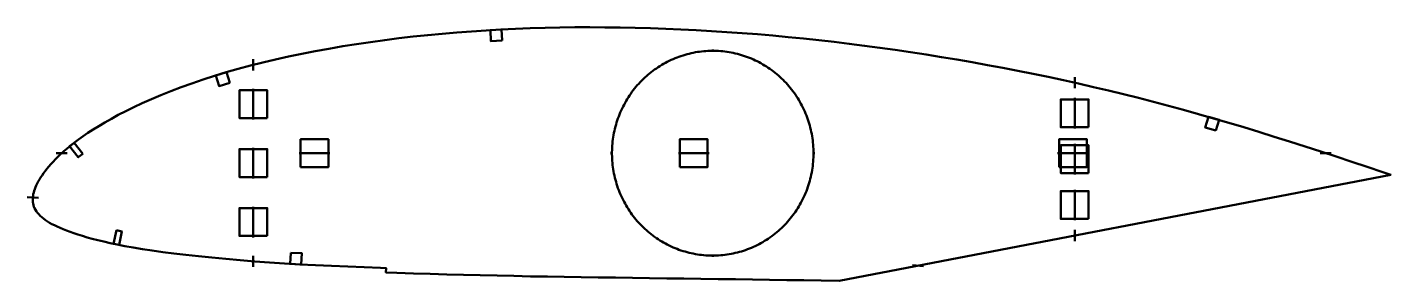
# Model space of a CAD drawing. Header units: metres. Extents: x -2 to 487, y 54 to 145.
import ezdxf

# ---------------------------------------------------------------- set-up
doc = ezdxf.new("R2010")
doc.units = ezdxf.units.M
doc.layers.add('Layer', color=1, linetype='Continuous', lineweight=50)

msp = doc.modelspace()

# ---------------------------------------------------------------- linework, layer by layer
at = {"layer": 'Layer'}
for p, q in [((243.75, 136.78), (243.75, 137.28)), ((78.75, 129.73), (78.75, 133.73)), ((78.75, 123.12), (78.75, 112.12)), ((373.75, 123.3), (373.75, 127.3)), ((373.75, 119.83), (373.75, 108.83)), ((373.75, 103.36), (373.75, 92.36)), ((11.94, 100), (7.94, 100)), ((78.75, 101.95), (78.75, 90.95)), ((106.23, 100), (95.23, 100)), ((207.56, 100), (207.06, 100)), ((242.42, 100), (231.42, 100)), ((279.94, 100), (280.44, 100)), ((378.61, 100), (367.61, 100)), ((461.9, 100), (465.9, 100)), ((1.56, 83.94), (-2.43, 84.25)), ((373.75, 86.9), (373.75, 75.9)), ((78.75, 80.78), (78.75, 69.78)), ((373.75, 72.43), (373.75, 68.43)), ((78.75, 63.16), (78.75, 59.16)), ((243.75, 63.22), (243.75, 62.72)), ((315.47, 59.78), (319.46, 59.48))]:
    msp.add_line(p, q, dxfattribs=at)
for points in [[(487.24, 92.2), (487.24, 92.2), (484.42, 93.17), (478.83, 95.06), (473.25, 96.93), (467.67, 98.77), (462.09, 100.59), (456.51, 102.39), (450.94, 104.17), (445.42, 105.92), (439.93, 107.63), (434.48, 109.3), (429.05, 110.93), (423.64, 112.51), (418.23, 114.06), (412.84, 115.56), (407.45, 117.03), (402.07, 118.46), (396.69, 119.84), (391.31, 121.19), (385.91, 122.5), (380.51, 123.77), (375.1, 125), (369.67, 126.2), (364.24, 127.37), (358.8, 128.5), (353.35, 129.59), (347.88, 130.64), (342.39, 131.66), (336.89, 132.65), (331.38, 133.6), (325.87, 134.53), (320.35, 135.42), (314.83, 136.27), (309.32, 137.09), (303.81, 137.86), (298.3, 138.61), (292.8, 139.31), (287.3, 139.97), (281.8, 140.6), (276.31, 141.18), (270.81, 141.73), (265.32, 142.24), (259.83, 142.71), (254.34, 143.13), (248.84, 143.52), (243.34, 143.87), (237.85, 144.18), (232.35, 144.45), (226.87, 144.68), (221.39, 144.87), (215.92, 145.02), (210.46, 145.13), (205.01, 145.2), (199.58, 145.23), (194.19, 145.22), (188.84, 145.17), (183.52, 145.06), (178.21, 144.9), (172.91, 144.68), (167.61, 144.42), (162.33, 144.12), (157.06, 143.76), (151.81, 143.36), (146.58, 142.91), (141.37, 142.41), (136.2, 141.87), (131.06, 141.27), (125.95, 140.63), (120.88, 139.93), (115.85, 139.19), (110.87, 138.39), (105.92, 137.53), (101.01, 136.63), (96.16, 135.68), (91.4, 134.7), (86.74, 133.67), (82.17, 132.6), (77.69, 131.47), (73.31, 130.28), (69.01, 129.05), (64.81, 127.76), (60.71, 126.44), (56.72, 125.07), (52.86, 123.68), (49.13, 122.25), (45.55, 120.81), (42.13, 119.38), (38.89, 117.95), (35.83, 116.53), (32.96, 115.13), (30.27, 113.75), (27.76, 112.39), (25.42, 111.06), (23.24, 109.77), (21.22, 108.51), (19.35, 107.3), (17.62, 106.13), (16.02, 104.98), (14.55, 103.87), (13.18, 102.79), (11.91, 101.74), (10.74, 100.72), (9.65, 99.73), (8.64, 98.78), (7.71, 97.85), (6.84, 96.95), (6.05, 96.07), (5.3, 95.22), (4.62, 94.38), (3.99, 93.57), (3.4, 92.78), (2.86, 92), (2.36, 91.24), (1.91, 90.53), (1.51, 89.83), (1.14, 89.11), (0.8, 88.41), (0.51, 87.76), (0.26, 87.13), (0.05, 86.49), (-0.12, 85.85), (-0.26, 85.24), (-0.37, 84.65), (-0.44, 84.05), (-0.48, 83.52), (-0.48, 82.98), (-0.44, 82.44), (-0.35, 81.88), (-0.21, 81.32), (-0.02, 80.77), (0.22, 80.21), (0.51, 79.67), (0.85, 79.12), (1.25, 78.59), (1.71, 78.05), (2.22, 77.52), (2.79, 77), (3.4, 76.5), (4.06, 76), (4.79, 75.51), (5.57, 75.04), (6.42, 74.57), (7.34, 74.1), (8.32, 73.63), (9.37, 73.16), (10.49, 72.69), (11.68, 72.21), (12.96, 71.73), (14.32, 71.25), (15.78, 70.76), (17.36, 70.27), (19.07, 69.78), (20.91, 69.28), (22.91, 68.76), (25.06, 68.23), (27.39, 67.7), (29.91, 67.17), (32.66, 66.64), (35.65, 66.11), (38.9, 65.58), (42.42, 65.04), (46.2, 64.5), (50.25, 63.98), (54.55, 63.46), (59.11, 62.97), (63.9, 62.48), (68.89, 62.01), (74.01, 61.55), (79.24, 61.12), (84.55, 60.73), (89.97, 60.39), (95.5, 60.07), (101.14, 59.78), (106.86, 59.51), (112.65, 59.25), (118.52, 59.02), (124.44, 58.79), (126.43, 58.71), (126.37, 57.21), (130.34, 57.07), (136.3, 56.85), (142.25, 56.66), (148.22, 56.48), (154.22, 56.33), (160.25, 56.18), (166.29, 56.03), (172.32, 55.9), (178.35, 55.77), (184.39, 55.67), (190.45, 55.58), (196.55, 55.5), (202.65, 55.41), (208.78, 55.31), (214.9, 55.22), (221.05, 55.14), (227.21, 55.05), (233.37, 54.97), (239.53, 54.89), (245.7, 54.8), (251.87, 54.7), (258.03, 54.62), (264.18, 54.53), (270.35, 54.45), (276.51, 54.37), (282.68, 54.29), (289.12, 54.19), (487.24, 92.2)], [(279.94, 100), (279.93, 100.77), (279.91, 101.55), (279.87, 102.32), (279.81, 103.09), (279.74, 103.86), (279.65, 104.62), (279.55, 105.39), (279.43, 106.15), (279.29, 106.91), (279.14, 107.67), (278.98, 108.43), (278.79, 109.18), (278.6, 109.92), (278.38, 110.66), (278.16, 111.4), (277.91, 112.13), (277.65, 112.86), (277.38, 113.58), (277.09, 114.3), (276.79, 115.01), (276.47, 115.71), (276.14, 116.4), (275.79, 117.09), (275.43, 117.77), (275.06, 118.44), (274.67, 119.11), (274.27, 119.76), (273.85, 120.41), (273.42, 121.05), (272.98, 121.68), (272.53, 122.3), (272.06, 122.91), (271.58, 123.51), (271.09, 124.1), (270.58, 124.68), (270.07, 125.24), (269.54, 125.8), (269, 126.34), (268.45, 126.88), (267.89, 127.4), (267.32, 127.91), (266.74, 128.41), (266.14, 128.89), (265.54, 129.36), (264.93, 129.82), (264.31, 130.27), (263.68, 130.7), (263.04, 131.12), (262.39, 131.52), (261.73, 131.91), (261.07, 132.29), (260.4, 132.65), (259.72, 133), (259.03, 133.34), (258.34, 133.65), (257.64, 133.96), (256.94, 134.25), (256.23, 134.52), (255.51, 134.78), (254.79, 135.02), (254.06, 135.25), (253.33, 135.46), (252.59, 135.66), (251.86, 135.84), (251.11, 136.01), (250.37, 136.16), (249.62, 136.29), (248.87, 136.41), (248.11, 136.51), (247.36, 136.59), (246.6, 136.66), (245.84, 136.72), (245.08, 136.75), (244.32, 136.77), (243.56, 136.78), (242.8, 136.76), (242.04, 136.74), (241.28, 136.69), (240.52, 136.63), (239.77, 136.55), (239.01, 136.46), (238.26, 136.35), (237.51, 136.23), (236.76, 136.08), (236.02, 135.93), (235.27, 135.75), (234.54, 135.56), (233.8, 135.36), (233.07, 135.14), (232.35, 134.9), (231.63, 134.65), (230.92, 134.39), (230.21, 134.11), (229.51, 133.81), (228.81, 133.5), (228.12, 133.17), (227.44, 132.83), (226.76, 132.47), (226.1, 132.1), (225.44, 131.72), (224.78, 131.32), (224.14, 130.91), (223.51, 130.48), (222.88, 130.05), (222.26, 129.59), (221.66, 129.13), (221.06, 128.65), (220.47, 128.16), (219.9, 127.66), (219.33, 127.14), (218.77, 126.61), (218.23, 126.07), (217.69, 125.52), (217.17, 124.96), (216.66, 124.39), (216.16, 123.8), (215.68, 123.21), (215.2, 122.6), (214.74, 121.99), (214.3, 121.37), (213.86, 120.73), (213.44, 120.09), (213.03, 119.44), (212.63, 118.78), (212.25, 118.11), (211.89, 117.43), (211.53, 116.75), (211.19, 116.06), (210.87, 115.36), (210.56, 114.65), (210.26, 113.94), (209.98, 113.22), (209.72, 112.5), (209.46, 111.77), (209.23, 111.03), (209.01, 110.29), (208.8, 109.55), (208.61, 108.8), (208.44, 108.05), (208.28, 107.29), (208.14, 106.53), (208.01, 105.77), (207.9, 105.01), (207.8, 104.24), (207.72, 103.47), (207.66, 102.7), (207.61, 101.93), (207.58, 101.16), (207.56, 100.39), (207.56, 99.61), (207.58, 98.84), (207.61, 98.07), (207.66, 97.3), (207.72, 96.53), (207.8, 95.76), (207.9, 94.99), (208.01, 94.23), (208.14, 93.47), (208.28, 92.71), (208.44, 91.95), (208.61, 91.2), (208.8, 90.45), (209.01, 89.71), (209.23, 88.97), (209.46, 88.23), (209.72, 87.5), (209.98, 86.78), (210.26, 86.06), (210.56, 85.35), (210.87, 84.64), (211.19, 83.94), (211.53, 83.25), (211.89, 82.57), (212.25, 81.89), (212.63, 81.22), (213.03, 80.56), (213.44, 79.91), (213.86, 79.27), (214.3, 78.63), (214.74, 78.01), (215.2, 77.4), (215.68, 76.79), (216.16, 76.2), (216.66, 75.61), (217.17, 75.04), (217.69, 74.48), (218.23, 73.93), (218.77, 73.39), (219.33, 72.86), (219.9, 72.34), (220.47, 71.84), (221.06, 71.35), (221.66, 70.87), (222.26, 70.41), (222.88, 69.95), (223.51, 69.52), (224.14, 69.09), (224.78, 68.68), (225.44, 68.28), (226.1, 67.9), (226.76, 67.53), (227.44, 67.17), (228.12, 66.83), (228.81, 66.5), (229.51, 66.19), (230.21, 65.89), (230.92, 65.61), (231.63, 65.35), (232.35, 65.1), (233.07, 64.86), (233.8, 64.64), (234.54, 64.44), (235.27, 64.25), (236.02, 64.07), (236.76, 63.92), (237.51, 63.77), (238.26, 63.65), (239.01, 63.54), (239.77, 63.45), (240.52, 63.37), (241.28, 63.31), (242.04, 63.26), (242.8, 63.24), (243.56, 63.22), (244.32, 63.23), (245.08, 63.25), (245.84, 63.28), (246.6, 63.34), (247.36, 63.41), (248.11, 63.49), (248.87, 63.59), (249.62, 63.71), (250.37, 63.84), (251.11, 63.99), (251.86, 64.16), (252.59, 64.34), (253.33, 64.54), (254.06, 64.75), (254.79, 64.98), (255.51, 65.22), (256.23, 65.48), (256.94, 65.75), (257.64, 66.04), (258.34, 66.35), (259.03, 66.66), (259.72, 67), (260.4, 67.35), (261.07, 67.71), (261.73, 68.09), (262.39, 68.48), (263.04, 68.88), (263.68, 69.3), (264.31, 69.73), (264.93, 70.18), (265.54, 70.64), (266.14, 71.11), (266.74, 71.59), (267.32, 72.09), (267.89, 72.6), (268.45, 73.12), (269, 73.66), (269.54, 74.2), (270.07, 74.76), (270.58, 75.32), (271.09, 75.9), (271.58, 76.49), (272.06, 77.09), (272.53, 77.7), (272.98, 78.32), (273.42, 78.95), (273.85, 79.59), (274.27, 80.24), (274.67, 80.89), (275.06, 81.56), (275.43, 82.23), (275.79, 82.91), (276.14, 83.6), (276.47, 84.29), (276.79, 84.99), (277.09, 85.7), (277.38, 86.42), (277.65, 87.14), (277.91, 87.87), (278.16, 88.6), (278.38, 89.34), (278.6, 90.08), (278.79, 90.82), (278.98, 91.57), (279.14, 92.33), (279.29, 93.09), (279.43, 93.85), (279.55, 94.61), (279.65, 95.38), (279.74, 96.14), (279.81, 96.91), (279.87, 97.68), (279.91, 98.45), (279.93, 99.23), (279.94, 100)]]:
    msp.add_lwpolyline(points, close=True, dxfattribs=at)
for points in [[(168.1, 140.45), (164.11, 140.21), (163.88, 144.21), (167.87, 144.44), (168.1, 140.45)], [(70.29, 125.26), (66.47, 124.09), (65.3, 127.92), (69.13, 129.08), (70.29, 125.26)], [(83.75, 112.62), (73.75, 112.62), (73.75, 122.62), (83.75, 122.62), (83.75, 112.62)], [(378.75, 109.33), (368.75, 109.33), (368.75, 119.33), (378.75, 119.33), (378.75, 109.33)], [(424.48, 108.1), (420.64, 109.22), (421.76, 113.06), (425.6, 111.94), (424.48, 108.1)], [(17.47, 99.8), (15.9, 98.56), (12.79, 102.48), (14.36, 103.72), (17.47, 99.8)], [(95.73, 95), (95.73, 105), (105.73, 105), (105.73, 95), (95.73, 95)], [(231.92, 95), (231.92, 105), (241.92, 105), (241.92, 95), (231.92, 95)], [(368.11, 95), (368.11, 105), (378.11, 105), (378.11, 95), (368.11, 95)], [(378.75, 92.86), (368.75, 92.86), (368.75, 102.86), (378.75, 102.86), (378.75, 92.86)], [(83.75, 91.45), (73.75, 91.45), (73.75, 101.45), (83.75, 101.45), (83.75, 91.45)], [(378.75, 76.4), (368.75, 76.4), (368.75, 86.4), (378.75, 86.4), (378.75, 76.4)], [(83.75, 70.28), (73.75, 70.28), (73.75, 80.28), (83.75, 80.28), (83.75, 70.28)], [(29.6, 72.34), (31.56, 71.93), (30.53, 67.04), (28.57, 67.45), (29.6, 72.34)], [(92.2, 64.27), (96.2, 64.04), (95.97, 60.05), (91.98, 60.27), (92.2, 64.27)]]:
    msp.add_lwpolyline(points, dxfattribs=at)

doc.saveas('drawing.dxf')
